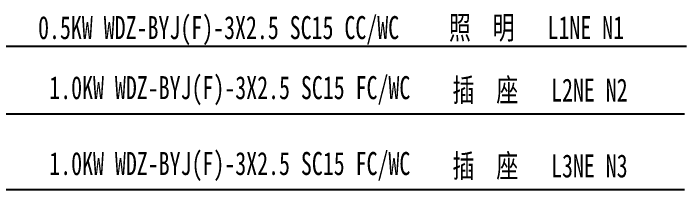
# Model space of a CAD drawing. Extents: x 815029915 to 815825525, y 579155098 to 579748855.
# Drawn here: x 815531082 to 815539940, y 579323391 to 579325704 of the extents above; entities that cross this region are included whole.
import ezdxf

# ---------------------------------------------------------------- set-up
doc = ezdxf.new("R2010")
doc.units = 0
doc.header["$LTSCALE"] = 100
doc.header["$MEASUREMENT"] = 0
doc.layers.add('wxf', color=7, linetype='Continuous')
doc.layers.add('zm', color=1, linetype='Continuous')
doc.styles.add('-宋体', font='', dxfattribs={"width": 0.8})
doc.styles.get('-宋体').set_extended_font_data('SimSun')

msp = doc.modelspace()

# ---------------------------------------------------------------- linework, layer by layer
at = {"layer": 'wxf', "color": 7}
for p, q in [((815528761.5, 579325273.6, 11652.4), (815539940.1, 579325273.6, 11652.4)), ((815528736.2, 579324387.3, 11652.4), (815539914.8, 579324387.3, 11652.4)), ((815528736.2, 579323390.8, 11652.4), (815539914.8, 579323390.8, 11652.4))]:
    msp.add_line(p, q, dxfattribs=at)

# ---------------------------------------------------------------- texts
at = {"layer": 'zm', "style": '-宋体', "width": 0.7}
for s, p in [('0.5KW WDZ-BYJ(F)-3X2.5 SC15 CC/WC ', (815531406.5, 579325367, 11790)), ('照  明   L1NE N1', (815536812.7, 579325367, 11790)), ('1.0KW WDZ-BYJ(F)-3X2.5 SC15 FC/WC', (815531553.7, 579324577.9, 13167.4)), ('插  座   L2NE N2', (815536860.1, 579324546.6, 11790)), ('1.0KW WDZ-BYJ(F)-3X2.5 SC15 FC/WC', (815531553.7, 579323581.4, 13167.4)), ('插  座   L3NE N3', (815536860.1, 579323550.1, 11790))]:
    msp.add_text(s, height=302.36, dxfattribs=at).set_placement(p)

doc.saveas('drawing.dxf')
